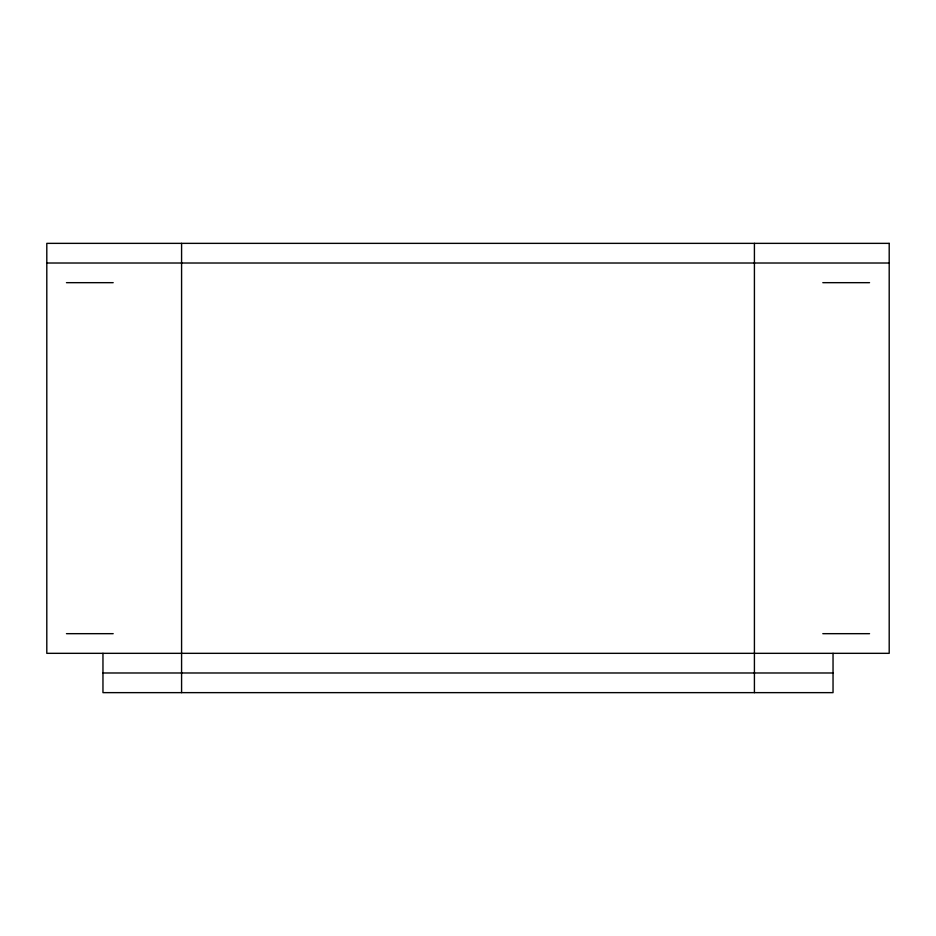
<?xml version="1.0" encoding="UTF-8"?>
<svg xmlns="http://www.w3.org/2000/svg" width="936" height="936" viewBox="0 0 936 936"><rect width="100%" height="100%" fill="white"/><g stroke="black" fill="none" stroke-linecap="round" stroke-linejoin="round"><path stroke-width="1.4" d="M46.8 263.016L889.2 263.016M66.456 282.672L113.186 282.672M822.814 282.672L869.544 282.672M66.456 633.672L113.186 633.672M822.814 633.672L869.544 633.672M102.96 672.984L833.04 672.984M833.04 653.328L833.04 692.64L102.96 692.64L102.96 653.328M754.416 243.36L754.416 692.64M181.584 243.36L181.584 692.64M889.2 243.36L46.8 243.36L46.8 653.328L889.2 653.328L889.2 243.36"/></g></svg>
